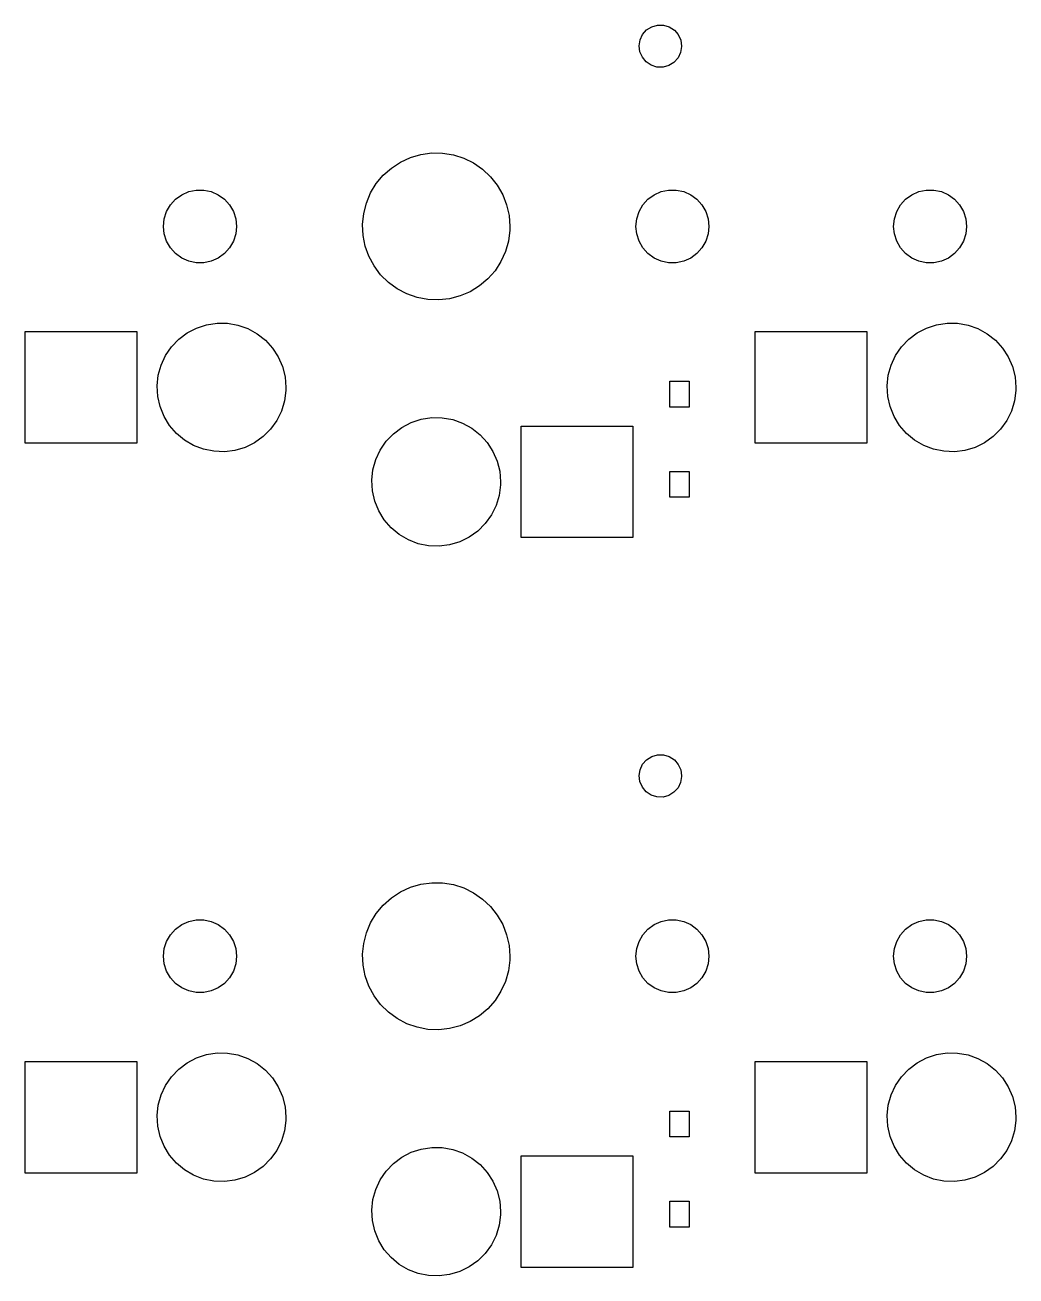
# Model space of a CAD drawing. Extents: x 3.01 to 10.88, y -3.22 to -0.6.
# Drawn here: x 6.902 to 7.81, y -1.883 to -0.736 of the extents above; entities that cross this region are included whole.
import ezdxf

# ---------------------------------------------------------------- set-up
doc = ezdxf.new("R2010")
doc.units = 0
doc.header["$MEASUREMENT"] = 0
doc.layers.add('BLACK', color=7, linetype='CONTINUOUS')

msp = doc.modelspace()

# ---------------------------------------------------------------- linework, layer by layer
at = {"layer": 'BLACK', "linetype": 'CONTINUOUS'}
for p, q in [((7.4654, -0.74922), (7.46775, -0.744215)), ((7.46775, -0.744215), (7.47141, -0.740071)), ((7.47141, -0.740071), (7.47609, -0.737121)), ((7.47609, -0.737121), (7.48141, -0.735601)), ((7.48141, -0.735601), (7.48693, -0.735635)), ((7.48693, -0.735635), (7.49223, -0.737219)), ((7.49223, -0.737219), (7.49687, -0.740226)), ((7.49687, -0.740226), (7.50048, -0.744415)), ((7.50048, -0.744415), (7.50277, -0.749448)), ((7.46455, -0.754683), (7.4654, -0.74922)), ((7.46527, -0.760165), (7.46455, -0.754683)), ((7.50355, -0.755397), (7.50263, -0.760849)), ((7.50277, -0.749448), (7.50355, -0.754921)), ((7.50355, -0.754921), (7.50355, -0.755397)), ((7.4675, -0.765225), (7.46527, -0.760165)), ((7.47105, -0.769458), (7.4675, -0.765225)), ((7.50022, -0.765825), (7.49651, -0.769924)), ((7.50263, -0.760849), (7.50022, -0.765825)), ((7.47566, -0.772521), (7.47105, -0.769458)), ((7.48093, -0.77417), (7.47566, -0.772521)), ((7.48646, -0.774271), (7.48093, -0.77417)), ((7.4918, -0.772817), (7.48646, -0.774271)), ((7.49651, -0.769924), (7.4918, -0.772817)), ((7.24582, -0.861238), (7.2549, -0.85705)), ((7.2549, -0.85705), (7.26451, -0.85425)), ((7.26451, -0.85425), (7.27442, -0.852901)), ((7.27442, -0.852901), (7.28442, -0.853032)), ((7.28442, -0.853032), (7.2943, -0.85464)), ((7.2943, -0.85464), (7.30383, -0.85769)), ((7.30383, -0.85769), (7.3128, -0.862115)), ((7.22998, -0.873386), (7.23745, -0.866724)), ((7.23745, -0.866724), (7.24582, -0.861238)), ((7.3128, -0.862115), (7.32102, -0.867818)), ((7.32102, -0.867818), (7.32831, -0.874673)), ((7.2184, -0.889631), (7.22359, -0.881078)), ((7.22359, -0.881078), (7.22998, -0.873386)), ((7.32831, -0.874673), (7.3345, -0.88253)), ((7.3345, -0.88253), (7.33946, -0.891216)), ((7.03959, -0.89538), (7.04525, -0.891263)), ((7.04525, -0.891263), (7.05165, -0.888415)), ((7.05165, -0.888415), (7.0585, -0.886959)), ((7.0585, -0.886959), (7.06551, -0.886959)), ((7.06551, -0.886959), (7.07236, -0.888415)), ((7.07236, -0.888415), (7.07875, -0.891263)), ((7.07875, -0.891263), (7.08442, -0.89538)), ((7.21453, -0.898857), (7.2184, -0.889631)), ((7.33946, -0.891216), (7.34309, -0.90054)), ((7.47266, -0.89538), (7.47833, -0.891263)), ((7.47833, -0.891263), (7.48472, -0.888415)), ((7.48472, -0.888415), (7.49157, -0.886959)), ((7.49157, -0.886959), (7.49858, -0.886959)), ((7.49858, -0.886959), (7.50543, -0.888415)), ((7.50543, -0.888415), (7.51183, -0.891263)), ((7.51183, -0.891263), (7.51749, -0.89538)), ((7.70888, -0.89538), (7.71455, -0.891263)), ((7.71455, -0.891263), (7.72094, -0.888415)), ((7.72094, -0.888415), (7.72779, -0.886959)), ((7.72779, -0.886959), (7.7348, -0.886959)), ((7.7348, -0.886959), (7.74165, -0.888415)), ((7.74165, -0.888415), (7.74805, -0.891263)), ((7.74805, -0.891263), (7.75371, -0.89538)), ((7.0314, -0.906649), (7.0349, -0.900584)), ((7.0349, -0.900584), (7.03959, -0.89538)), ((7.08442, -0.89538), (7.08911, -0.900584)), ((7.08911, -0.900584), (7.09261, -0.906649)), ((7.21207, -0.908554), (7.21453, -0.898857)), ((7.34309, -0.90054), (7.3453, -0.910298)), ((7.46447, -0.906649), (7.46797, -0.900584)), ((7.46797, -0.900584), (7.47266, -0.89538)), ((7.51749, -0.89538), (7.52218, -0.900584)), ((7.52218, -0.900584), (7.52568, -0.906649)), ((7.70069, -0.906649), (7.70419, -0.900584)), ((7.70419, -0.900584), (7.70888, -0.89538)), ((7.75371, -0.89538), (7.7584, -0.900584)), ((7.7584, -0.900584), (7.7619, -0.906649)), ((7.0285, -0.920275), (7.02924, -0.91331)), ((7.02924, -0.91331), (7.0314, -0.906649)), ((7.09261, -0.906649), (7.09477, -0.91331)), ((7.09477, -0.91331), (7.0955, -0.920275)), ((7.21106, -0.918508), (7.21207, -0.908554)), ((7.3453, -0.910298), (7.34604, -0.920275)), ((7.46158, -0.920275), (7.46231, -0.91331)), ((7.46231, -0.91331), (7.46447, -0.906649)), ((7.52568, -0.906649), (7.52784, -0.91331)), ((7.52784, -0.91331), (7.52858, -0.920275)), ((7.6978, -0.920275), (7.69853, -0.91331)), ((7.69853, -0.91331), (7.70069, -0.906649)), ((7.7619, -0.906649), (7.76406, -0.91331)), ((7.76406, -0.91331), (7.7648, -0.920275)), ((7.02924, -0.92724), (7.0285, -0.920275)), ((7.0314, -0.933901), (7.02924, -0.92724)), ((7.09477, -0.92724), (7.09261, -0.933901)), ((7.0955, -0.920275), (7.09477, -0.92724)), ((7.21154, -0.928501), (7.21106, -0.918508)), ((7.21349, -0.938314), (7.21154, -0.928501)), ((7.34595, -0.923808), (7.34468, -0.933732)), ((7.34604, -0.920275), (7.34595, -0.923808)), ((7.46231, -0.92724), (7.46158, -0.920275)), ((7.46447, -0.933901), (7.46231, -0.92724)), ((7.52784, -0.92724), (7.52568, -0.933901)), ((7.52858, -0.920275), (7.52784, -0.92724)), ((7.69853, -0.92724), (7.6978, -0.920275)), ((7.70069, -0.933901), (7.69853, -0.92724)), ((7.76406, -0.92724), (7.7619, -0.933901)), ((7.7648, -0.920275), (7.76406, -0.92724)), ((7.0349, -0.939966), (7.0314, -0.933901)), ((7.03959, -0.945171), (7.0349, -0.939966)), ((7.08911, -0.939966), (7.08442, -0.945171)), ((7.09261, -0.933901), (7.08911, -0.939966)), ((7.21688, -0.94773), (7.21349, -0.938314)), ((7.34468, -0.933732), (7.34197, -0.943362)), ((7.46797, -0.939966), (7.46447, -0.933901)), ((7.47266, -0.945171), (7.46797, -0.939966)), ((7.52218, -0.939966), (7.51749, -0.945171)), ((7.52568, -0.933901), (7.52218, -0.939966)), ((7.70419, -0.939966), (7.70069, -0.933901)), ((7.70888, -0.945171), (7.70419, -0.939966)), ((7.7584, -0.939966), (7.75371, -0.945171)), ((7.7619, -0.933901), (7.7584, -0.939966)), ((7.04525, -0.949287), (7.03959, -0.945171)), ((7.05165, -0.952136), (7.04525, -0.949287)), ((7.0585, -0.953592), (7.05165, -0.952136)), ((7.07236, -0.952136), (7.06551, -0.953592)), ((7.07875, -0.949287), (7.07236, -0.952136)), ((7.08442, -0.945171), (7.07875, -0.949287)), ((7.22161, -0.956543), (7.21688, -0.94773)), ((7.34197, -0.943362), (7.33786, -0.952483)), ((7.47833, -0.949287), (7.47266, -0.945171)), ((7.48472, -0.952136), (7.47833, -0.949287)), ((7.49157, -0.953592), (7.48472, -0.952136)), ((7.50543, -0.952136), (7.49858, -0.953592)), ((7.51183, -0.949287), (7.50543, -0.952136)), ((7.51749, -0.945171), (7.51183, -0.949287)), ((7.71455, -0.949287), (7.70888, -0.945171)), ((7.72094, -0.952136), (7.71455, -0.949287)), ((7.72779, -0.953592), (7.72094, -0.952136)), ((7.74165, -0.952136), (7.7348, -0.953592)), ((7.74805, -0.949287), (7.74165, -0.952136)), ((7.75371, -0.945171), (7.74805, -0.949287)), ((7.06551, -0.953592), (7.0585, -0.953592)), ((7.2276, -0.964559), (7.22161, -0.956543)), ((7.33245, -0.960898), (7.32585, -0.96842)), ((7.33786, -0.952483), (7.33245, -0.960898)), ((7.49858, -0.953592), (7.49157, -0.953592)), ((7.7348, -0.953592), (7.72779, -0.953592)), ((7.2347, -0.971603), (7.2276, -0.964559)), ((7.24277, -0.977518), (7.2347, -0.971603)), ((7.31822, -0.974884), (7.30971, -0.980148)), ((7.32585, -0.96842), (7.31822, -0.974884)), ((7.25162, -0.982177), (7.24277, -0.977518)), ((7.26107, -0.985475), (7.25162, -0.982177)), ((7.2709, -0.987341), (7.26107, -0.985475)), ((7.30052, -0.984098), (7.29084, -0.986645)), ((7.30971, -0.980148), (7.30052, -0.984098)), ((7.2809, -0.987734), (7.2709, -0.987341)), ((7.29084, -0.986645), (7.2809, -0.987734)), ((7.068, -1.01047), (7.07757, -1.009)), ((7.07757, -1.009), (7.08725, -1.00912)), ((7.08725, -1.00912), (7.09677, -1.01082)), ((7.73729, -1.01047), (7.74686, -1.009)), ((7.74686, -1.009), (7.75654, -1.00912)), ((7.75654, -1.00912), (7.76607, -1.01082)), ((6.90157, -1.11909), (6.90157, -1.01673)), ((6.90157, -1.01673), (7.00393, -1.01673)), ((7.00393, -1.01673), (7.00393, -1.11909)), ((7.04248, -1.02375), (7.05022, -1.01794)), ((7.05022, -1.01794), (7.0588, -1.01347)), ((7.0588, -1.01347), (7.068, -1.01047)), ((7.09677, -1.01082), (7.1059, -1.01405)), ((7.1059, -1.01405), (7.11437, -1.01872)), ((7.11437, -1.01872), (7.12196, -1.02472)), ((7.57086, -1.11909), (7.57086, -1.01673)), ((7.57086, -1.01673), (7.67322, -1.01673)), ((7.67322, -1.01673), (7.67322, -1.11909)), ((7.71177, -1.02375), (7.71951, -1.01794)), ((7.71951, -1.01794), (7.7281, -1.01347)), ((7.7281, -1.01347), (7.73729, -1.01047)), ((7.76607, -1.01082), (7.77519, -1.01405)), ((7.77519, -1.01405), (7.78366, -1.01872)), ((7.78366, -1.01872), (7.79126, -1.02472)), ((7.03034, -1.03874), (7.0358, -1.03075)), ((7.0358, -1.03075), (7.04248, -1.02375)), ((7.12196, -1.02472), (7.12848, -1.03188)), ((7.12848, -1.03188), (7.13373, -1.04001)), ((7.69963, -1.03874), (7.70509, -1.03075)), ((7.70509, -1.03075), (7.71177, -1.02375)), ((7.79126, -1.02472), (7.79777, -1.03188)), ((7.79777, -1.03188), (7.80303, -1.04001)), ((7.02627, -1.04752), (7.03034, -1.03874)), ((7.13373, -1.04001), (7.13759, -1.04888)), ((7.69556, -1.04752), (7.69963, -1.03874)), ((7.80303, -1.04001), (7.80688, -1.04888)), ((7.02368, -1.05685), (7.02627, -1.04752)), ((7.13759, -1.04888), (7.13995, -1.05827)), ((7.69297, -1.05685), (7.69556, -1.04752)), ((7.80688, -1.04888), (7.80924, -1.05827)), ((7.02265, -1.06647), (7.02368, -1.05685)), ((7.02321, -1.07613), (7.02265, -1.06647)), ((7.13995, -1.05827), (7.14074, -1.06791)), ((7.49278, -1.08596), (7.49278, -1.06234)), ((7.49278, -1.06234), (7.5105, -1.06234)), ((7.5105, -1.06234), (7.5105, -1.08596)), ((7.69194, -1.06647), (7.69297, -1.05685)), ((7.6925, -1.07613), (7.69194, -1.06647)), ((7.80924, -1.05827), (7.81004, -1.06791)), ((7.02534, -1.08557), (7.02321, -1.07613)), ((7.14067, -1.0708), (7.13941, -1.08039)), ((7.14074, -1.06791), (7.14067, -1.0708)), ((7.69463, -1.08557), (7.6925, -1.07613)), ((7.80997, -1.0708), (7.8087, -1.08039)), ((7.81004, -1.06791), (7.80997, -1.0708)), ((7.02898, -1.09454), (7.02534, -1.08557)), ((7.1366, -1.08965), (7.13231, -1.09833)), ((7.13941, -1.08039), (7.1366, -1.08965)), ((7.5105, -1.08596), (7.49278, -1.08596)), ((7.69827, -1.09454), (7.69463, -1.08557)), ((7.80589, -1.08965), (7.8016, -1.09833)), ((7.8087, -1.08039), (7.80589, -1.08965)), ((7.03403, -1.10279), (7.02898, -1.09454)), ((7.13231, -1.09833), (7.12666, -1.10619)), ((7.24707, -1.10456), (7.25566, -1.10009)), ((7.25566, -1.10009), (7.26485, -1.09708)), ((7.26485, -1.09708), (7.27442, -1.09562)), ((7.27442, -1.09562), (7.2841, -1.09573)), ((7.2841, -1.09573), (7.29363, -1.09743)), ((7.29363, -1.09743), (7.30275, -1.10066)), ((7.30275, -1.10066), (7.31122, -1.10534)), ((7.70333, -1.10279), (7.69827, -1.09454)), ((7.8016, -1.09833), (7.79595, -1.10619)), ((7.04037, -1.11011), (7.03403, -1.10279)), ((7.04782, -1.11629), (7.04037, -1.11011)), ((7.12666, -1.10619), (7.11981, -1.11302)), ((7.23265, -1.11736), (7.23933, -1.11037)), ((7.23933, -1.11037), (7.24707, -1.10456)), ((7.31122, -1.10534), (7.31882, -1.11134)), ((7.31882, -1.11134), (7.32533, -1.11849)), ((7.3563, -1.20571), (7.3563, -1.10335)), ((7.3563, -1.10335), (7.45866, -1.10335)), ((7.45866, -1.10335), (7.45866, -1.20571)), ((7.70966, -1.11011), (7.70333, -1.10279)), ((7.71711, -1.11629), (7.70966, -1.11011)), ((7.79595, -1.10619), (7.7891, -1.11302)), ((7.00393, -1.11909), (6.90157, -1.11909)), ((7.05617, -1.12117), (7.04782, -1.11629)), ((7.06521, -1.12462), (7.05617, -1.12117)), ((7.10324, -1.1229), (7.09397, -1.12568)), ((7.11193, -1.11864), (7.10324, -1.1229)), ((7.11981, -1.11302), (7.11193, -1.11864)), ((7.22719, -1.12536), (7.23265, -1.11736)), ((7.32533, -1.11849), (7.33059, -1.12662)), ((7.67322, -1.11909), (7.57086, -1.11909)), ((7.72546, -1.12117), (7.71711, -1.11629)), ((7.7345, -1.12462), (7.72546, -1.12117)), ((7.77253, -1.1229), (7.76326, -1.12568)), ((7.78122, -1.11864), (7.77253, -1.1229)), ((7.7891, -1.11302), (7.78122, -1.11864)), ((7.0747, -1.12655), (7.06521, -1.12462)), ((7.08437, -1.12691), (7.0747, -1.12655)), ((7.09397, -1.12568), (7.08437, -1.12691)), ((7.22053, -1.14346), (7.22312, -1.13414)), ((7.22312, -1.13414), (7.22719, -1.12536)), ((7.33059, -1.12662), (7.33444, -1.1355)), ((7.33444, -1.1355), (7.3368, -1.14488)), ((7.74399, -1.12655), (7.7345, -1.12462)), ((7.75366, -1.12691), (7.74399, -1.12655)), ((7.76326, -1.12568), (7.75366, -1.12691)), ((7.2195, -1.15308), (7.22053, -1.14346)), ((7.3368, -1.14488), (7.33759, -1.15453)), ((7.49278, -1.16863), (7.49278, -1.14501)), ((7.49278, -1.14501), (7.5105, -1.14501)), ((7.5105, -1.14501), (7.5105, -1.16863)), ((7.22006, -1.16275), (7.2195, -1.15308)), ((7.33752, -1.15741), (7.33626, -1.16701)), ((7.33759, -1.15453), (7.33752, -1.15741)), ((7.22219, -1.17219), (7.22006, -1.16275)), ((7.33626, -1.16701), (7.33345, -1.17627)), ((7.5105, -1.16863), (7.49278, -1.16863)), ((7.22583, -1.18115), (7.22219, -1.17219)), ((7.23088, -1.18941), (7.22583, -1.18115)), ((7.33345, -1.17627), (7.32916, -1.18494)), ((7.23722, -1.19672), (7.23088, -1.18941)), ((7.32351, -1.1928), (7.31666, -1.19963)), ((7.32916, -1.18494), (7.32351, -1.1928)), ((7.24467, -1.2029), (7.23722, -1.19672)), ((7.25302, -1.20778), (7.24467, -1.2029)), ((7.31666, -1.19963), (7.30878, -1.20525)), ((7.26206, -1.21124), (7.25302, -1.20778)), ((7.27155, -1.21317), (7.26206, -1.21124)), ((7.28122, -1.21352), (7.27155, -1.21317)), ((7.29082, -1.21229), (7.28122, -1.21352)), ((7.30009, -1.20951), (7.29082, -1.21229)), ((7.30878, -1.20525), (7.30009, -1.20951)), ((7.45866, -1.20571), (7.3563, -1.20571)), ((7.46775, -1.41351), (7.47141, -1.40936)), ((7.47141, -1.40936), (7.47609, -1.40641)), ((7.47609, -1.40641), (7.48141, -1.40489)), ((7.48141, -1.40489), (7.48693, -1.40493)), ((7.48693, -1.40493), (7.49223, -1.40651)), ((7.49223, -1.40651), (7.49687, -1.40952)), ((7.49687, -1.40952), (7.50048, -1.41371)), ((7.46455, -1.42397), (7.4654, -1.41851)), ((7.4654, -1.41851), (7.46775, -1.41351)), ((7.50048, -1.41371), (7.50277, -1.41874)), ((7.50277, -1.41874), (7.50355, -1.42421)), ((7.46527, -1.42946), (7.46455, -1.42397)), ((7.4675, -1.43452), (7.46527, -1.42946)), ((7.50263, -1.43014), (7.50022, -1.43512)), ((7.50355, -1.42469), (7.50263, -1.43014)), ((7.50355, -1.42421), (7.50355, -1.42469)), ((7.47105, -1.43875), (7.4675, -1.43452)), ((7.47566, -1.44181), (7.47105, -1.43875)), ((7.48093, -1.44346), (7.47566, -1.44181)), ((7.48646, -1.44356), (7.48093, -1.44346)), ((7.4918, -1.44211), (7.48646, -1.44356)), ((7.49651, -1.43922), (7.4918, -1.44211)), ((7.50022, -1.43512), (7.49651, -1.43922)), ((7.2549, -1.52634), (7.26451, -1.52354)), ((7.26451, -1.52354), (7.27442, -1.52219)), ((7.27442, -1.52219), (7.28442, -1.52232)), ((7.28442, -1.52232), (7.2943, -1.52393)), ((7.2943, -1.52393), (7.30383, -1.52698)), ((7.22998, -1.54268), (7.23745, -1.53601)), ((7.23745, -1.53601), (7.24582, -1.53053)), ((7.24582, -1.53053), (7.2549, -1.52634)), ((7.30383, -1.52698), (7.3128, -1.53141)), ((7.3128, -1.53141), (7.32102, -1.53711)), ((7.32102, -1.53711), (7.32831, -1.54396)), ((7.22359, -1.55037), (7.22998, -1.54268)), ((7.32831, -1.54396), (7.3345, -1.55182)), ((7.04525, -1.56055), (7.05165, -1.55771)), ((7.05165, -1.55771), (7.0585, -1.55625)), ((7.0585, -1.55625), (7.06551, -1.55625)), ((7.06551, -1.55625), (7.07236, -1.55771)), ((7.07236, -1.55771), (7.07875, -1.56055)), ((7.21453, -1.56815), (7.2184, -1.55892)), ((7.2184, -1.55892), (7.22359, -1.55037)), ((7.3345, -1.55182), (7.33946, -1.56051)), ((7.47833, -1.56055), (7.48472, -1.55771)), ((7.48472, -1.55771), (7.49157, -1.55625)), ((7.49157, -1.55625), (7.49858, -1.55625)), ((7.49858, -1.55625), (7.50543, -1.55771)), ((7.50543, -1.55771), (7.51183, -1.56055)), ((7.71455, -1.56055), (7.72094, -1.55771)), ((7.72094, -1.55771), (7.72779, -1.55625)), ((7.72779, -1.55625), (7.7348, -1.55625)), ((7.7348, -1.55625), (7.74165, -1.55771)), ((7.74165, -1.55771), (7.74805, -1.56055)), ((7.0314, -1.57594), (7.0349, -1.56988)), ((7.0349, -1.56988), (7.03959, -1.56467)), ((7.03959, -1.56467), (7.04525, -1.56055)), ((7.07875, -1.56055), (7.08442, -1.56467)), ((7.08442, -1.56467), (7.08911, -1.56988)), ((7.08911, -1.56988), (7.09261, -1.57594)), ((7.21207, -1.57784), (7.21453, -1.56815)), ((7.33946, -1.56051), (7.34309, -1.56983)), ((7.34309, -1.56983), (7.3453, -1.57959)), ((7.46447, -1.57594), (7.46797, -1.56988)), ((7.46797, -1.56988), (7.47266, -1.56467)), ((7.47266, -1.56467), (7.47833, -1.56055)), ((7.51183, -1.56055), (7.51749, -1.56467)), ((7.51749, -1.56467), (7.52218, -1.56988)), ((7.52218, -1.56988), (7.52568, -1.57594)), ((7.70069, -1.57594), (7.70419, -1.56988)), ((7.70419, -1.56988), (7.70888, -1.56467)), ((7.70888, -1.56467), (7.71455, -1.56055)), ((7.74805, -1.56055), (7.75371, -1.56467)), ((7.75371, -1.56467), (7.7584, -1.56988)), ((7.7584, -1.56988), (7.7619, -1.57594)), ((7.0285, -1.58957), (7.02924, -1.5826)), ((7.02924, -1.5826), (7.0314, -1.57594)), ((7.09261, -1.57594), (7.09477, -1.5826)), ((7.09477, -1.5826), (7.0955, -1.58957)), ((7.21106, -1.5878), (7.21207, -1.57784)), ((7.3453, -1.57959), (7.34604, -1.58957)), ((7.46158, -1.58957), (7.46231, -1.5826)), ((7.46231, -1.5826), (7.46447, -1.57594)), ((7.52568, -1.57594), (7.52784, -1.5826)), ((7.52784, -1.5826), (7.52858, -1.58957)), ((7.6978, -1.58957), (7.69853, -1.5826)), ((7.69853, -1.5826), (7.70069, -1.57594)), ((7.7619, -1.57594), (7.76406, -1.5826)), ((7.76406, -1.5826), (7.7648, -1.58957)), ((7.02924, -1.59653), (7.0285, -1.58957)), ((7.0955, -1.58957), (7.09477, -1.59653)), ((7.21154, -1.59779), (7.21106, -1.5878)), ((7.34595, -1.5931), (7.34468, -1.60302)), ((7.34604, -1.58957), (7.34595, -1.5931)), ((7.46231, -1.59653), (7.46158, -1.58957)), ((7.52858, -1.58957), (7.52784, -1.59653)), ((7.69853, -1.59653), (7.6978, -1.58957)), ((7.7648, -1.58957), (7.76406, -1.59653)), ((7.0314, -1.60319), (7.02924, -1.59653)), ((7.0349, -1.60926), (7.0314, -1.60319)), ((7.09261, -1.60319), (7.08911, -1.60926)), ((7.09477, -1.59653), (7.09261, -1.60319)), ((7.21349, -1.6076), (7.21154, -1.59779)), ((7.34468, -1.60302), (7.34197, -1.61265)), ((7.46447, -1.60319), (7.46231, -1.59653)), ((7.46797, -1.60926), (7.46447, -1.60319)), ((7.52568, -1.60319), (7.52218, -1.60926)), ((7.52784, -1.59653), (7.52568, -1.60319)), ((7.70069, -1.60319), (7.69853, -1.59653)), ((7.70419, -1.60926), (7.70069, -1.60319)), ((7.7619, -1.60319), (7.7584, -1.60926)), ((7.76406, -1.59653), (7.7619, -1.60319)), ((7.03959, -1.61446), (7.0349, -1.60926)), ((7.04525, -1.61858), (7.03959, -1.61446)), ((7.08442, -1.61446), (7.07875, -1.61858)), ((7.08911, -1.60926), (7.08442, -1.61446)), ((7.21688, -1.61702), (7.21349, -1.6076)), ((7.22161, -1.62583), (7.21688, -1.61702)), ((7.34197, -1.61265), (7.33786, -1.62177)), ((7.47266, -1.61446), (7.46797, -1.60926)), ((7.47833, -1.61858), (7.47266, -1.61446)), ((7.51749, -1.61446), (7.51183, -1.61858)), ((7.52218, -1.60926), (7.51749, -1.61446)), ((7.70888, -1.61446), (7.70419, -1.60926)), ((7.71455, -1.61858), (7.70888, -1.61446)), ((7.75371, -1.61446), (7.74805, -1.61858)), ((7.7584, -1.60926), (7.75371, -1.61446)), ((7.05165, -1.62143), (7.04525, -1.61858)), ((7.0585, -1.62288), (7.05165, -1.62143)), ((7.06551, -1.62288), (7.0585, -1.62288)), ((7.07236, -1.62143), (7.06551, -1.62288)), ((7.07875, -1.61858), (7.07236, -1.62143)), ((7.2276, -1.63385), (7.22161, -1.62583)), ((7.33786, -1.62177), (7.33245, -1.63019)), ((7.48472, -1.62143), (7.47833, -1.61858)), ((7.49157, -1.62288), (7.48472, -1.62143)), ((7.49858, -1.62288), (7.49157, -1.62288)), ((7.50543, -1.62143), (7.49858, -1.62288)), ((7.51183, -1.61858), (7.50543, -1.62143)), ((7.72094, -1.62143), (7.71455, -1.61858)), ((7.72779, -1.62288), (7.72094, -1.62143)), ((7.7348, -1.62288), (7.72779, -1.62288)), ((7.74165, -1.62143), (7.7348, -1.62288)), ((7.74805, -1.61858), (7.74165, -1.62143)), ((7.2347, -1.64089), (7.2276, -1.63385)), ((7.32585, -1.63771), (7.31822, -1.64417)), ((7.33245, -1.63019), (7.32585, -1.63771)), ((7.24277, -1.64681), (7.2347, -1.64089)), ((7.25162, -1.65147), (7.24277, -1.64681)), ((7.26107, -1.65477), (7.25162, -1.65147)), ((7.30971, -1.64944), (7.30052, -1.65339)), ((7.31822, -1.64417), (7.30971, -1.64944)), ((7.2709, -1.65663), (7.26107, -1.65477)), ((7.2809, -1.65703), (7.2709, -1.65663)), ((7.29084, -1.65594), (7.2809, -1.65703)), ((7.30052, -1.65339), (7.29084, -1.65594)), ((6.90157, -1.78839), (6.90157, -1.68602)), ((6.90157, -1.68602), (7.00393, -1.68602)), ((7.00393, -1.68602), (7.00393, -1.78839)), ((7.05022, -1.68723), (7.0588, -1.68276)), ((7.0588, -1.68276), (7.068, -1.67976)), ((7.068, -1.67976), (7.07757, -1.67829)), ((7.07757, -1.67829), (7.08725, -1.67841)), ((7.08725, -1.67841), (7.09677, -1.68011)), ((7.09677, -1.68011), (7.1059, -1.68334)), ((7.1059, -1.68334), (7.11437, -1.68802)), ((7.57086, -1.78839), (7.57086, -1.68602)), ((7.57086, -1.68602), (7.67322, -1.68602)), ((7.67322, -1.68602), (7.67322, -1.78839)), ((7.71951, -1.68723), (7.7281, -1.68276)), ((7.7281, -1.68276), (7.73729, -1.67976)), ((7.73729, -1.67976), (7.74686, -1.67829)), ((7.74686, -1.67829), (7.75654, -1.67841)), ((7.75654, -1.67841), (7.76607, -1.68011)), ((7.76607, -1.68011), (7.77519, -1.68334)), ((7.77519, -1.68334), (7.78366, -1.68802)), ((7.0358, -1.70004), (7.04248, -1.69304)), ((7.04248, -1.69304), (7.05022, -1.68723)), ((7.11437, -1.68802), (7.12196, -1.69401)), ((7.12196, -1.69401), (7.12848, -1.70117)), ((7.70509, -1.70004), (7.71177, -1.69304)), ((7.71177, -1.69304), (7.71951, -1.68723)), ((7.78366, -1.68802), (7.79126, -1.69401)), ((7.79126, -1.69401), (7.79777, -1.70117)), ((7.02627, -1.71681), (7.03034, -1.70803)), ((7.03034, -1.70803), (7.0358, -1.70004)), ((7.12848, -1.70117), (7.13373, -1.7093)), ((7.13373, -1.7093), (7.13759, -1.71817)), ((7.69556, -1.71681), (7.69963, -1.70803)), ((7.69963, -1.70803), (7.70509, -1.70004)), ((7.79777, -1.70117), (7.80303, -1.7093)), ((7.80303, -1.7093), (7.80688, -1.71817)), ((7.02368, -1.72614), (7.02627, -1.71681)), ((7.13759, -1.71817), (7.13995, -1.72756)), ((7.69297, -1.72614), (7.69556, -1.71681)), ((7.80688, -1.71817), (7.80924, -1.72756)), ((7.02265, -1.73576), (7.02368, -1.72614)), ((7.13995, -1.72756), (7.14074, -1.7372)), ((7.49278, -1.75525), (7.49278, -1.73163)), ((7.49278, -1.73163), (7.5105, -1.73163)), ((7.5105, -1.73163), (7.5105, -1.75525)), ((7.69194, -1.73576), (7.69297, -1.72614)), ((7.80924, -1.72756), (7.81004, -1.7372)), ((7.02321, -1.74542), (7.02265, -1.73576)), ((7.14067, -1.74009), (7.13941, -1.74968)), ((7.14074, -1.7372), (7.14067, -1.74009)), ((7.6925, -1.74542), (7.69194, -1.73576)), ((7.80997, -1.74009), (7.8087, -1.74968)), ((7.81004, -1.7372), (7.80997, -1.74009)), ((7.02534, -1.75486), (7.02321, -1.74542)), ((7.02898, -1.76383), (7.02534, -1.75486)), ((7.13941, -1.74968), (7.1366, -1.75894)), ((7.69463, -1.75486), (7.6925, -1.74542)), ((7.69827, -1.76383), (7.69463, -1.75486)), ((7.8087, -1.74968), (7.80589, -1.75894)), ((7.03403, -1.77208), (7.02898, -1.76383)), ((7.1366, -1.75894), (7.13231, -1.76762)), ((7.25566, -1.76938), (7.26485, -1.76637)), ((7.26485, -1.76637), (7.27442, -1.76491)), ((7.27442, -1.76491), (7.2841, -1.76503)), ((7.2841, -1.76503), (7.29363, -1.76672)), ((7.5105, -1.75525), (7.49278, -1.75525)), ((7.70333, -1.77208), (7.69827, -1.76383)), ((7.80589, -1.75894), (7.8016, -1.76762)), ((7.04037, -1.7794), (7.03403, -1.77208)), ((7.12666, -1.77548), (7.11981, -1.78231)), ((7.13231, -1.76762), (7.12666, -1.77548)), ((7.23933, -1.77966), (7.24707, -1.77385)), ((7.24707, -1.77385), (7.25566, -1.76938)), ((7.29363, -1.76672), (7.30275, -1.76995)), ((7.30275, -1.76995), (7.31122, -1.77463)), ((7.31122, -1.77463), (7.31882, -1.78063)), ((7.3563, -1.875), (7.3563, -1.77264)), ((7.3563, -1.77264), (7.45866, -1.77264)), ((7.45866, -1.77264), (7.45866, -1.875)), ((7.70966, -1.7794), (7.70333, -1.77208)), ((7.79595, -1.77548), (7.7891, -1.78231)), ((7.8016, -1.76762), (7.79595, -1.77548)), ((7.00393, -1.78839), (6.90157, -1.78839)), ((7.04782, -1.78558), (7.04037, -1.7794)), ((7.05617, -1.79046), (7.04782, -1.78558)), ((7.11193, -1.78793), (7.10324, -1.79219)), ((7.11981, -1.78231), (7.11193, -1.78793)), ((7.22719, -1.79465), (7.23265, -1.78665)), ((7.23265, -1.78665), (7.23933, -1.77966)), ((7.31882, -1.78063), (7.32533, -1.78779)), ((7.32533, -1.78779), (7.33059, -1.79591)), ((7.67322, -1.78839), (7.57086, -1.78839)), ((7.71711, -1.78558), (7.70966, -1.7794)), ((7.72546, -1.79046), (7.71711, -1.78558)), ((7.78122, -1.78793), (7.77253, -1.79219)), ((7.7891, -1.78231), (7.78122, -1.78793)), ((7.06521, -1.79391), (7.05617, -1.79046)), ((7.0747, -1.79584), (7.06521, -1.79391)), ((7.08437, -1.7962), (7.0747, -1.79584)), ((7.09397, -1.79497), (7.08437, -1.7962)), ((7.10324, -1.79219), (7.09397, -1.79497)), ((7.22312, -1.80343), (7.22719, -1.79465)), ((7.33059, -1.79591), (7.33444, -1.80479)), ((7.7345, -1.79391), (7.72546, -1.79046)), ((7.74399, -1.79584), (7.7345, -1.79391)), ((7.75366, -1.7962), (7.74399, -1.79584)), ((7.76326, -1.79497), (7.75366, -1.7962)), ((7.77253, -1.79219), (7.76326, -1.79497)), ((7.22053, -1.81275), (7.22312, -1.80343)), ((7.33444, -1.80479), (7.3368, -1.81417)), ((7.2195, -1.82238), (7.22053, -1.81275)), ((7.22006, -1.83204), (7.2195, -1.82238)), ((7.3368, -1.81417), (7.33759, -1.82382)), ((7.33759, -1.82382), (7.33752, -1.8267)), ((7.49278, -1.83793), (7.49278, -1.8143)), ((7.49278, -1.8143), (7.5105, -1.8143)), ((7.5105, -1.8143), (7.5105, -1.83793)), ((7.22219, -1.84148), (7.22006, -1.83204)), ((7.33752, -1.8267), (7.33626, -1.8363)), ((7.22583, -1.85044), (7.22219, -1.84148)), ((7.33345, -1.84556), (7.32916, -1.85423)), ((7.33626, -1.8363), (7.33345, -1.84556)), ((7.5105, -1.83793), (7.49278, -1.83793)), ((7.23088, -1.8587), (7.22583, -1.85044)), ((7.32916, -1.85423), (7.32351, -1.86209)), ((7.23722, -1.86601), (7.23088, -1.8587)), ((7.24467, -1.87219), (7.23722, -1.86601)), ((7.31666, -1.86892), (7.30878, -1.87454)), ((7.32351, -1.86209), (7.31666, -1.86892)), ((7.25302, -1.87708), (7.24467, -1.87219)), ((7.26206, -1.88053), (7.25302, -1.87708)), ((7.27155, -1.88246), (7.26206, -1.88053)), ((7.30009, -1.8788), (7.29082, -1.88158)), ((7.30878, -1.87454), (7.30009, -1.8788)), ((7.45866, -1.875), (7.3563, -1.875)), ((7.28122, -1.88281), (7.27155, -1.88246)), ((7.29082, -1.88158), (7.28122, -1.88281))]:
    msp.add_line(p, q, dxfattribs=at)

doc.saveas('drawing.dxf')
